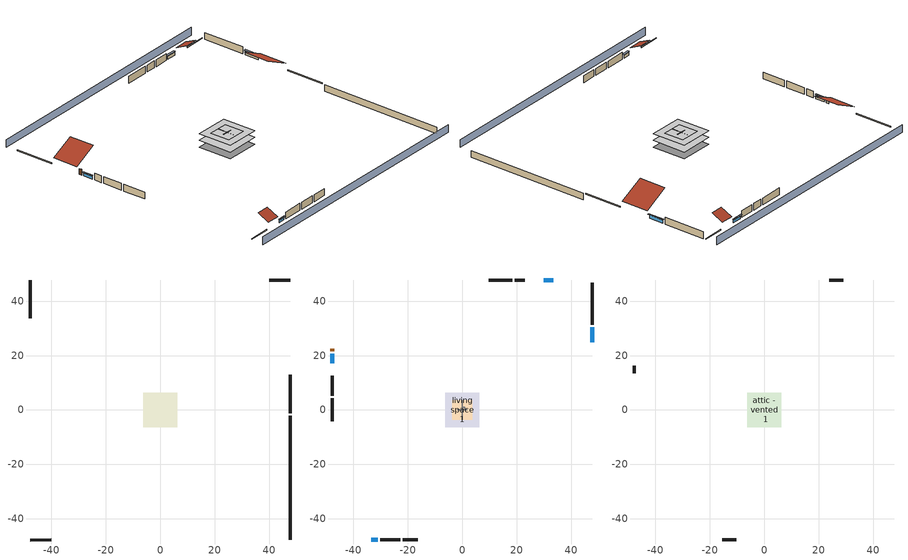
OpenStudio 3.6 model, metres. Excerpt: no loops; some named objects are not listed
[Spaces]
basement - unconditioned 1
 floor foundation (Slab2 construction): -6.28,-6.28 -6.28,6.28 6.28,6.28 6.28,-6.28 z-2.13
 wall outside (RimJoist1 construction): 47.76,-1.11 47.76,12.94 z0.3:0.61
 wall outside (RimJoist2 construction): -47.76,-47.76 -39.96,-47.76 z0.3:0.61
 wall outside (RimJoist3 construction): -47.76,47.76 -47.76,33.71 z0.3:0.61
 wall outside (RimJoist4 construction): 47.76,47.76 39.96,47.76 z0.3:0.61
 wall foundation (FoundationWall1 construction): 47.76,-47.76 47.76,-2.04 z-2.13:0.3
garage 1
 floor foundation (Slab1 construction): -3.66,-3.66 -3.66,3.66 3.66,3.66 3.66,-3.66 z0
 wall outside (Wall1 construction): -30.15,-47.76 -22.84,-47.76 z0.3:2.74
 wall outside (Wall2 construction): -47.76,12.58 -47.76,5.26 z0.3:2.74
 wall outside (Wall12 construction): 22.88,47.76 19.22,47.76 z0.3:2.74
 wall to living space 1 (Wall5 construction Reversed): 0,-3.66 0,3.66 z0.3:2.74
 wall to living space 1 (Wall6 construction Reversed): 1.83,0 -1.83,0 z0.3:2.74
living space 1
 floor to basement - unconditioned 1 (Floor2 construction): -6.28,-6.28 -6.28,6.28 6.28,6.28 6.28,-6.28 z0.3
 wall outside (Wall3 construction): 47.76,31.34 47.76,46.83 z0.3:2.74
 wall outside (Wall4 construction): -21.91,-47.76 -16.41,-47.76 z0.3:2.74
 wall outside (Wall7 construction): -47.76,4.33 -47.76,-4.18 z0.3:2.74
 wall outside (Wall8 construction): 18.29,47.76 9.69,47.76 z0.3:2.74
 wall outside (AdiabaticWallConstruction): 47.76,24.95 47.76,30.41 z0.3:1.52; -33.37,-47.76 -31.08,-47.76 z0.3:1.34; -47.76,20.62 -47.76,17.18 z0.3:1.46; 33.37,47.76 29.99,47.76 z0.3:1.4
 wall outside (AdiabaticWallConstruction 1): -47.76,22.46 -47.76,21.55 z0.3:2.34
 window (WindowConstruction): 47.76,24.95 47.76,30.41 z0.3:1.52
 window (WindowConstruction 1): -33.37,-47.76 -31.08,-47.76 z0.3:1.34
 window (WindowConstruction 2): -47.76,20.62 -47.76,17.18 z0.3:1.46
 window (WindowConstruction 3): 33.37,47.76 29.99,47.76 z0.3:1.4
 door (Door): -47.76,22.46 -47.76,21.55 z0.3:2.34
air source heat pump airloop ret air space
 floor adiabatic (AdiabaticConst): 0,0 0,1 1,1 1,0 z0
 wall adiabatic (AdiabaticConst): 0,1 0,0 1,0 1,1 0,1 z0:1
 ceiling adiabatic (AdiabaticConst): 1,0 1,1 0,1 0,0 z1
attic - vented 1
 floor to garage 1 (Floor1 construction): -3.66,-3.66 -3.66,3.66 3.66,3.66 3.66,-3.66 z2.74
 floor to living space 1 (Floor3 construction Reversed): -6.28,-6.28 -6.28,6.28 6.28,6.28 6.28,-6.28 z2.74
 wall outside (Wall9 construction): -15.48,-47.76 -10.23,-47.76 z0.3:2.74
 wall outside (Wall10 construction): 29.06,47.76 23.8,47.76 z0.3:2.74
 wall outside (Wall11 construction): -47.76,16.25 -47.76,13.51 z0.3:2.74
 roof outside (Roof1 construction): 47.76,24.02,2.74 38.68,24.02,7.29 38.68,13.87,7.29 47.76,13.87,2.74
 roof outside (Roof2 construction): -34.3,-47.76,2.74 -34.3,-43.53,4.86 -39.03,-43.53,4.86 -39.03,-47.76,2.74
 roof outside (Roof3 construction): 34.3,47.76,2.74 34.3,43.53,4.86 39.03,43.53,4.86 39.03,47.76,2.74
 roof outside (Roof4 construction): -47.76,23.39,2.74 -39.36,23.39,6.94 -39.36,32.78,6.94 -47.76,32.78,2.74
shading: 47.76,24.95 47.76,30.41 z0.3:1.52; -33.37,-47.76 -31.08,-47.76 z0.3:1.34; -47.76,20.62 -47.76,17.18 z0.3:1.46; 33.37,47.76 29.99,47.76 z0.3:1.4; 47.76,52.34 -47.76,52.34 / -47.76,-52.34 47.76,-52.34 z0:2.74; 47.76,30.72 47.76,24.65 48.37,24.65 48.37,30.72 z1.83; -30.78,-47.76 -33.67,-47.76 -33.67,-48.37 -30.78,-48.37 z1.65; -47.76,16.87 -47.76,20.93 -48.37,20.93 -48.37,16.87 z1.77; 29.68,47.76 33.67,47.76 33.67,48.37 29.68,48.37 z1.71
[Site]
Anderson Rgnl AP_SC_USA: Latitude {deg}=34.5; Longitude {deg}=-82.717; Time Zone {hr}=-5; Elevation {m}=232; Terrain=Suburbs
[Site:GroundTemperature:Shallow]
11.1617, 9.38079, 9.23817, 10.0833, 13.4761, 16.8531, 19.7808, 21.6354, 21.7929, 20.2845, 17.4315, 14.1581
[Site:GroundTemperature:Deep]
15.3493, 15.3493, 15.3493, 15.3493, 15.3493, 15.3493, 15.3493, 15.3493, 15.3493, 15.3493, 15.3493, 15.3493
[Site:WaterMainsTemperature]
Calculation Method=Schedule; Temperature Schedule=mains temperature schedule
[Building]
Building 1
[Material] Roughness=Rough
Name | Thickness {m} | Conductivity {W/m-K} | Density {kg/m3} | Specific Heat {J/kg-K} | Thermal Absorptance | Solar Absorptance | Visible Absorptance
asphalt or fiberglass shingles | 0.00635 | 0.162714 | 1121.4 | 1465.45 | 0.9 | 0.85 | 0.85
roof rigid ins | 0.00281632 | 0.029427 | 32.04 | 1214.23 | 0.9 | 0.7 | 0.7
osb sheathing 0.5 in. | 0.0127 | 0.115458 | 512.64 | 1214.23 | 0.9 | 0.6 | 0.6
wood siding | 0.0254 | 0.102417 | 544.68 | 1172.36 | 0.9 | 0.85 | 0.85
osb sheathing 0.5 in. 1 | 0.0127 | 0.115458 | 512.64 | 1214.23 | 0.9 | 0.7 | 0.7
wall stud and cavity | 0.1397 | 0.727959 | 139.0536 | 1170.24 | 0.9 | 0.6 | 0.6
wall stud and cavity 1 | 0.1397 | 0.550994 | 139.0536 | 1170.24 | 0.9 | 0.7 | 0.7
gypsum board | 0.0127 | 0.160291 | 801 | 837.4 | 0.9 | 0.6 | 0.6
osb sheathing 0.5 in. 2; osb sheathing 0.5 in. 3 | 0.0127 | 0.115458 | 512.64 | 1214.23
wall stud and cavity 2 | 0.1397 | 0.335416 | 139.0536 | 1170.24 | 0.9 | 0.7 | 0.7
rim joist stud and cavity | 0.0508 | 0.178688 | 50.32683 | 1063.81 | 0.9 | 0.6 | 0.6
ceiling stud and cavity | 0.1397 | 1.39189 | 65.682 | 1177.47 | 0.9 | 0.7 | 0.7
floor stud and cavity | 0.1397 | 0.923637 | 92.3553 | 1139.71 | 0.9 | 0.7 | 0.7
osb sheathing 0.75 in. | 0.01905 | 0.115458 | 512.64 | 1214.23 | 0.9 | 0.7 | 0.7
floor covering | 0.0127 | 0.0433444 | 54.468 | 1339.84 | 0.9 | 0.6 | 0.6
ceiling loosefill ins | 0.0846667 | 0.0480833 | 16.02 | 1046.75 | 0.9 | 0.7 | 0.7
ceiling stud and cavity 1 | 0.1397 | 0.0920385 | 65.682 | 1177.47 | 0.9 | 0.7 | 0.7
concrete 4.0 in. | 0.1016 | 1.803125 | 2242.8 | 837.4 | 0.9 | 0.7 | 0.7
concrete 8.0 in. | 0.2032 | 1.803125 | 2242.8 | 837.4 | 0.9 | 0.7 | 0.7
wood siding 1; wood siding 2 | 0.0254 | 0.102417 | 544.68 | 1172.36
wall rigid ins | 0.512978 | 0.029427 | 32.04 | 1214.23 | 0.9 | 0.7 | 0.7
wall stud and cavity 3 | 0.0889 | 0.380278 | 52.3479 | 1209.89 | 0.9 | 0.7 | 0.7
door material | 0.04445 | 0.0612267 | 512.64 | 1214.23 | 0.9 | 0.7 | 0.7
wall stud and cavity 4 | 0.0889 | 0.391764 | 83.0341 | 1211.67 | 0.9 | 0.7 | 0.7
furniture material living space 1; furniture material garage 1; furniture material basement - unconditioned 1 | 0.1524 | 0.115458 | 640.8 | 1214.23 | 0.9 | 0.6 | 0.6
[Construction]
Roof1 construction; Roof2 construction; Roof3 construction; Roof4 construction: asphalt or fiberglass shingles, roof rigid ins, osb sheathing 0.5 in.
Wall1 construction; Wall2 construction; Wall9 construction; Wall10 construction; Wall11 construction; Wall12 construction: wood siding, osb sheathing 0.5 in. 1, wall stud and cavity
Wall3 construction; Wall4 construction; Wall7 construction; Wall8 construction: wood siding, osb sheathing 0.5 in. 1, wall stud and cavity 1, gypsum board
Wall5 construction Reversed: gypsum board, wall stud and cavity 2, osb sheathing 0.5 in. 2
Wall6 construction Reversed: gypsum board, wall stud and cavity 2, osb sheathing 0.5 in. 3
RimJoist1 construction; RimJoist2 construction; RimJoist3 construction; RimJoist4 construction: wood siding, rim joist stud and cavity
Floor1 construction: ceiling stud and cavity
Floor2 construction: floor stud and cavity, osb sheathing 0.75 in., floor covering
Floor3 construction Reversed: gypsum board, ceiling stud and cavity 1, ceiling loosefill ins
Slab1 construction; Slab2 construction: concrete 4.0 in.
FoundationWall1 construction: concrete 8.0 in.
WindowConstruction; WindowConstruction 1; WindowConstruction 2; WindowConstruction 3: WindowMaterial
AdiabaticWallConstruction: wood siding 1, wall rigid ins, wall stud and cavity 3, gypsum board
Door: door material
AdiabaticWallConstruction 1: wood siding 2, wall rigid ins, wall stud and cavity 3, gypsum board
PartitionWallConstruction: gypsum board, wall stud and cavity 4, gypsum board
furniture construction living space 1: furniture material living space 1
furniture construction garage 1: furniture material garage 1
furniture construction basement - unconditioned 1: furniture material basement - unconditioned 1
AdiabaticConst: Adiabatic
[WindowMaterial:SimpleGlazingSystem]
WindowMaterial: U-Factor {W/m2-K}=4.76952; Solar Heat Gain Coefficient=0.63
[Material:NoMass]
Adiabatic: Roughness=Rough; Thermal Resistance {m2-K/W}=176.1
[ThermalZone] Use Ideal Air Loads=No
Name | Volume {m3} | Thermostat
living space | 384.656 | living space temperature setpoint
attic - vented | 228.873
garage | 130.484
basement - unconditioned | 384.656
air source heat pump airloop ret air zone | 1
[Sizing:Zone] Zone Cooling Design Supply Air Temperature Input Method=SupplyAirTemperature; Zone Cooling Design Supply Air Temperature {C}=14; Zone Cooling Design Supply Air Temperature Difference {deltaC}=11.11; Zone Heating Design Supply Air Temperature Input Method=SupplyAirTemperature; Zone Heating Design Supply Air Temperature {C}=40; Zone Heating Design Supply Air Temperature Difference {deltaC}=11.11; Zone Cooling Design Supply Air Humidity Ratio {kg-H2O/kg-air}=0.0085; Zone Heating Design Supply Air Humidity Ratio {kg-H2O/kg-air}=0.008; Cooling Design Air Flow Method=DesignDay; Heating Design Air Flow Method=DesignDay; Account for Dedicated Outdoor Air System=No; Dedicated Outdoor Air System Control Strategy=NeutralSupplyAir; Dedicated Outdoor Air Low Setpoint Temperature for Design {C}=autosize; Dedicated Outdoor Air High Setpoint Temperature for Design {C}=autosize; Zone Load Sizing Method=Sensible Load Only No Latent Load; Zone Latent Cooling Design Supply Air Humidity Ratio Input Method=HumidityRatioDifference; Zone Cooling Design Supply Air Humidity Ratio Difference {kgWater/kgDryAir}=0.005; Zone Latent Heating Design Supply Air Humidity Ratio Input Method=HumidityRatioDifference; Zone Humidification Design Supply Air Humidity Ratio Difference {kgWater/kgDryAir}=0.005
attic - vented; garage; air source heat pump airloop ret air zone
[Space]
Name | Thermal Zone
living space 1 | living space
attic - vented 1 | attic - vented
garage 1 | garage
basement - unconditioned 1 | basement - unconditioned
air source heat pump airloop ret air space | air source heat pump airloop ret air zone
[ThermostatSetpoint:DualSetpoint]
living space temperature setpoint: Heating Setpoint Temperature Schedule=heating setpoint; Cooling Setpoint Temperature Schedule=cooling setpoint
[Foundation:Kiva] Wall Depth Below Slab {m}=0.2032
Name | Initial Indoor Air Temperature {C} | Wall Height Above Grade {m}
Foundation Kiva 1 | 9.30184 | 0.1016
Foundation Kiva 2 | 9.16898 | 0.3048
[Foundation:Kiva:Settings]
Soil Conductivity {W/m-K}=1.731; Soil Density {kg/m3}=1842.3; Soil Specific Heat {J/kg-K}=418.7; Ground Solar Absorptivity=0.9; Ground Thermal Absorptivity=0.9; Ground Surface Roughness {m}=0.03; Far-Field Width {m}=40; Deep-Ground Boundary Condition=ZeroFlux; Deep-Ground Depth {m}=40; Minimum Cell Dimension {m}=0.2; Maximum Cell Growth Coefficient=3; Simulation Timestep=Timestep
[SurfaceProperty:ExposedFoundationPerimeter] Exposed Perimeter Calculation Method=TotalExposedPerimeter
Name | Total Exposed Perimeter {m}
Slab1 | 18.288
Slab2 | 45.72
[EnergyManagementSystem:Actuator]
Name | Actuated Component | Actuated Component Type | Actuated Component Control Type | Zone or Space
fixedwindow0_actuator | Window1 | Surface | View Factor To Ground
fixedwindow1_actuator | Window2 | Surface | View Factor To Ground
fixedwindow2_actuator | Window3 | Surface | View Factor To Ground
fixedwindow3_actuator | Window4 | Surface | View Factor To Ground
water_heater_ec_adj_act | water heater EC adjustment | OtherEquipment | Power Level | basement - unconditioned 1
air_source_heat_pump_airloop_0_SupSensLkToLv_equip_act | air_source_heat_pump_airloop_0_SupSensLkToLv equip | OtherEquipment | Power Level | living space 1
air_source_heat_pump_airloop_0_SupLatLkToLv_equip_act | air_source_heat_pump_airloop_0_SupLatLkToLv equip | OtherEquipment | Power Level | living space 1
air_source_heat_pump_airloop_0_SupCondToLv_equip_act | air_source_heat_pump_airloop_0_SupCondToLv equip | OtherEquipment | Power Level | living space 1
air_source_heat_pump_airloop_0_RetCondToRP_equip_act | air_source_heat_pump_airloop_0_RetCondToRP equip | OtherEquipment | Power Level | air source heat pump airloop ret air space
air_source_heat_pump_airloop_0_RetSensLkToRP_equip_act | air_source_heat_pump_airloop_0_RetSensLkToRP equip | OtherEquipment | Power Level | air source heat pump airloop ret air space
air_source_heat_pump_airloop_0_RetLatLkToRP_equip_act | air_source_heat_pump_airloop_0_RetLatLkToRP equip | OtherEquipment | Power Level | air source heat pump airloop ret air space
air_source_heat_pump_airloop_0_SupCondToDZ_equip_act | air_source_heat_pump_airloop_0_SupCondToDZ equip | OtherEquipment | Power Level | basement - unconditioned 1
air_source_heat_pump_airloop_0_RetCondToDZ_equip_act | air_source_heat_pump_airloop_0_RetCondToDZ equip | OtherEquipment | Power Level | basement - unconditioned 1
air_source_heat_pump_airloop_0_SupSensLkToDZ_equip_act | air_source_heat_pump_airloop_0_SupSensLkToDZ equip | OtherEquipment | Power Level | basement - unconditioned 1
air_source_heat_pump_airloop_0_SupLatLkToDZ_equip_act | air_source_heat_pump_airloop_0_SupLatLkToDZ equip | OtherEquipment | Power Level | basement - unconditioned 1
air_source_heat_pump_airloop_0_ZoneMixDZToLv_mix_act | air_source_heat_pump_airloop_0_ZoneMixDZToLv mix | ZoneMixing | Air Exchange Flow Rate
air_source_heat_pump_airloop_0_ZoneMixLvToDZ_mix_act | air_source_heat_pump_airloop_0_ZoneMixLvToDZ mix | ZoneMixing | Air Exchange Flow Rate
natural_vent_flow_act | natural vent flow | Zone Infiltration | Air Exchange Flow Rate
whole_house_fan_flow_act | whole house fan flow | Zone Infiltration | Air Exchange Flow Rate
whole_house_fan_act | whole house fan | ElectricEquipment | Electricity Rate | living space 1
whole_house_fan_mix_act | whole house fan mix | ZoneMixing | Air Exchange Flow Rate
mech_vent_house_fan_cfis_act | mech vent house fan cfis | ElectricEquipment | Electricity Rate | living space 1
infil_flow_act | infil flow | Zone Infiltration | Air Exchange Flow Rate
mech_vent_house_fan_sensible_load_equip_act | mech vent house fan sensible load equip | OtherEquipment | Power Level | living space 1
mech_vent_house_fan_latent_load_equip_act | mech vent house fan latent load equip | OtherEquipment | Power Level | living space 1
[EnergyManagementSystem:Sensor]
Name | Output Variable or Output Meter Index Key | Output Variable or Output Meter
fixedwindow_shading_coefficient | trans schedule winter=0.85 summer=0.7 | Schedule Value
cool_season | cooling season schedule | Schedule Value
out_pb_s |  | Site Outdoor Air Barometric Pressure
out_wt_s |  | Site Outdoor Air Humidity Ratio
site_vw_s |  | Site Wind Speed
air_source_heat_pump_airloop_AH_MFR_s | Node 7 | System Node Mass Flow Rate
air_source_heat_pump_airloop_AH_VFR_s | Node 7 | System Node Current Density Volume Flow Rate
air_source_heat_pump_airloop_AH_Tout_s | Node 7 | System Node Temperature
air_source_heat_pump_airloop_AH_Wout_s | Node 7 | System Node Humidity Ratio
air_source_heat_pump_airloop_RA_T_s | Node 10 | System Node Temperature
air_source_heat_pump_airloop_Ra_W_s | Node 10 | System Node Humidity Ratio
natural_vent_s | natural vent schedule | Schedule Value
htg_sp_s | heating setpoint | Schedule Value
clg_sp_s | cooling setpoint | Schedule Value
mech_vent_range_fan_0_sch_s | mech vent range fan 0 schedule | Schedule Value
mech_vent_bath_fan_0_sch_s | mech vent bath fan 0 schedule | Schedule Value
clothes_dryer_exhaust_0_sch_s | clothes_dryer | Schedule Value
htg_load_liv |  | Heating:EnergyTransfer:Zone:LIVING SPACE
clg_load_liv |  | Cooling:EnergyTransfer:Zone:LIVING SPACE
htg_load_tot |  | Heating:EnergyTransfer
clg_load_tot |  | Cooling:EnergyTransfer
[EnergyManagementSystem:Program]
fixedwindow_view_factor_to_ground_program: Set fixedwindow0_actuator = 0.5*fixedwindow_shading_coefficient; Set fixedwindow1_actuator = 0.5*fixedwindow_shading_coefficient; Set fixedwindow2_actuator = 0.5*fixedwindow_shading_coefficient; Set fixedwindow3_actuator = 0.5*fixedwindow_shading_coefficient
air_source_heat_pump_supply_fan_disaggregate_program: Set air_source_heat_pump_supply_fan_clg = 0; Set air_source_heat_pump_supply_fan_primary_htg = 0; Set air_source_heat_pump_supply_fan_backup_htg = 0; If air_source_heat_pump_clg_coil_s > 0; Set air_source_heat_pump_supply_fan_clg = air_source_heat_pump_supply_fan_s; ElseIf (air_source_heat_pump_htg_coil_s > 0) && (air_source_heat_pump_backup_htg_coil_s > 0); Set air_source_heat_pump_supply_fan_primary_htg = air_source_heat_pump_supply_fan_s * air_source_heat_pump_htg_coil_s / (air_source_heat_pump_htg_coil_s + air_source_heat_pump_backup_htg_coil_s); Set air_source_heat_pump_supply_fan_backup_htg = air_source_heat_pump_supply_fan_s * air_source_heat_pump_backup_htg_coil_s / (air_source_heat_pump_htg_coil_s + air_source_heat_pump_backup_htg_coil_s); ElseIf air_source_heat_pump_htg_coil_s > 0; Set air_source_heat_pump_supply_fan_primary_htg = air_source_heat_pump_supply_fan_s; ElseIf air_source_heat_pump_backup_htg_coil_s > 0; Set air_source_heat_pump_supply_fan_backup_htg = air_source_heat_pump_supply_fan_s; EndIf
water_heater_EC_adj: Set dhw_e_cons = water_heater_energy + water_heater_on_cycle_parasitic + water_heater_off_cycle_parasitic; Set water_heater_ec_adj_act = 0.0 * dhw_e_cons; Set ec_adj_energy = water_heater_ec_adj_act * 3600 * SystemTimeStep
air_source_heat_pump_airloop_0_duct_program: Set air_source_heat_pump_airloop_AH_MFR = air_source_heat_pump_airloop_AH_MFR_s; Set air_source_heat_pump_airloop_Fan_RTF = 0; Set air_source_heat_pump_airloop_Fan_RTF = air_source_heat_pump_airloop_Fan_RTF + air_source_heat_pump_airloop_Fan_RTF_s; Set air_source_heat_pump_airloop_Fan_RTF = air_source_heat_pump_airloop_Fan_RTF + air_source_heat_pump_airloop_Fan_RTF_s_1; Set air_source_heat_pump_airloop_AH_VFR = air_source_heat_pump_airloop_AH_VFR_s; Set air_source_heat_pump_airloop_AH_Tout = air_source_heat_pump_airloop_AH_Tout_s; Set air_source_heat_pump_airloop_AH_Wout = air_source_heat_pump_airloop_AH_Wout_s; Set air_source_heat_pump_airloop_RA_T = air_source_heat_pump_airloop_RA_T_s; Set air_source_heat_pump_airloop_Ra_W = air_source_heat_pump_airloop_Ra_W_s; Set air_source_heat_pump_airloop_0_DZ_T = air_source_heat_pump_airloop_0_DZ_T_s; Set air_source_heat_pump_airloop_0_DZ_W = air_source_heat_pump_airloop_0_DZ_W_s; Run air_source_heat_pump_airloop_0_duct_subroutine; Set air_source_heat_pump_airloop_0_SupSensLkToLv_equip_act = air_source_heat_pump_airloop_0_SupSensLkToLv; Set air_source_heat_pump_airloop_0_SupLatLkToLv_equip_act = air_source_heat_pump_airloop_0_SupLatLkToLv; Set air_source_heat_pump_airloop_0_SupCondToLv_equip_act = air_source_heat_pump_airloop_0_SupCondToLv; Set air_source_heat_pump_airloop_0_RetSensLkToRP_equip_act = air_source_heat_pump_airloop_0_RetSensLkToRP; Set air_source_heat_pump_airloop_0_RetLatLkToRP_equip_act = air_source_heat_pump_airloop_0_RetLatLkToRP; Set air_source_heat_pump_airloop_0_RetCondToRP_equip_act = air_source_heat_pump_airloop_0_RetCondToRP; Set air_source_heat_pump_airloop_0_RetCondToDZ_equip_act = air_source_heat_pump_airloop_0_RetCondToDZ; Set air_source_heat_pump_airloop_0_SupCondToDZ_equip_act = air_source_heat_pump_airloop_0_SupCondToDZ; Set air_source_heat_pump_airloop_0_SupSensLkToDZ_equip_act = air_source_heat_pump_airloop_0_SupSensLkToDZ; Set air_source_heat_pump_airloop_0_SupLatLkToDZ_equip_act = air_source_heat_pump_airloop_0_SupLatLkToDZ; Set air_source_heat_pump_airloop_0_ZoneMixDZToLv_mix_act = air_source_heat_pump_airloop_0_ZoneMixDZToLv; Set air_source_heat_pump_airloop_0_ZoneMixLvToDZ_mix_act = air_source_heat_pump_airloop_0_ZoneMixLvToDZ
natural_vent_program: Set Tin = airflow_tin_s; Set Tout = airflow_tt_s; Set Wout = out_wt_s; Set Pbar = out_pb_s; Set Phiout = (@RhFnTdbWPb Tout Wout Pbar); Set MaxHR = 0.0115; Set MaxRH = 0.7; Set Tnvsp = (htg_sp_s + clg_sp_s) / 2; Set NVavail = natural_vent_s; Set ClgSsnAvail = cool_season; Set natural_vent_flow_act = 0; Set whole_house_fan_flow_act = 0; Set whole_house_fan_mix_act = 0; Set whole_house_fan_act = 0; If ((Wout < MaxHR) && (Phiout < MaxRH) && (Tin > Tout) && (Tin > Tnvsp) && (ClgSsnAvail > 0)); Set WHF_Flow = 0; Set Adj = (Tin-Tnvsp)/(Tin-Tout); Set Adj = (@Min Adj 1); Set Adj = (@Max Adj 0); If (WHF_Flow > 0); Set whole_house_fan_flow_act = WHF_Flow*Adj; Set whole_house_fan_mix_act = WHF_Flow*Adj; Set WHF_W = 0; Set whole_house_fan_act = WHF_W*Adj; ElseIf (NVavail > 0); Set NVArea = 6722.463974400001; Set Cs = 8.963020389461627e-05; Set Cw = 6.158219665777789e-05; Set Tdiff = Tin-Tout; Set dT = (@Abs Tdiff); Set Vwind = site_vw_s; Set SGNV = NVArea*Adj*((((Cs*dT)+(Cw*(Vwind^2)))^0.5)/1000); Set MaxNV = 2.1369780228096005; Set natural_vent_flow_act = (@Min SGNV MaxNV); EndIf; EndIf
unmet_hours_program: Set htg_unmet_hours = 0; Set clg_unmet_hours = 0; If ((DayOfYear >= 1) && (DayOfYear <= 365)); Set htg_unmet_hours = htg_unmet_hours + zone_htg_unmet_s; EndIf; If ((DayOfYear >= 1) && (DayOfYear <= 365)); Set clg_unmet_hours = clg_unmet_hours + zone_clg_unmet_s; EndIf
total_loads_program: Set loads_htg_tot = 0; Set loads_clg_tot = 0; If htg_load_liv > 0; Set loads_htg_tot = (htg_load_tot - clg_load_tot) * 1.0; ElseIf clg_load_liv > 0; Set loads_clg_tot = (clg_load_tot - htg_load_tot) * 1.0; EndIf
[EnergyManagementSystem:ProgramCallingManager]
fixedwindow_view_factor_to_ground_program calling manager: BeginZoneTimestepAfterInitHeatBalance; fixedwindow_view_factor_to_ground_program
air source heat pump supply fan disaggregate program calling manager: EndOfSystemTimestepBeforeHVACReporting; air_source_heat_pump_supply_fan_disaggregate_program
water heater EC_adj ProgramManager: EndOfSystemTimestepBeforeHVACReporting; water_heater_EC_adj
air_source_heat_pump_airloop_0_duct_program calling manager: EndOfSystemTimestepAfterHVACReporting; air_source_heat_pump_airloop_0_duct_program
natural_vent_program calling manager: BeginZoneTimestepAfterInitHeatBalance; natural_vent_program
infil_program calling manager: BeginZoneTimestepAfterInitHeatBalance; infil_program
unmet_hours_program calling manager: EndOfZoneTimestepBeforeZoneReporting; unmet_hours_program
total_loads_program calling manager: EndOfZoneTimestepAfterZoneReporting; total_loads_program
[InternalMass:Definition] Design Level Calculation Method=SurfaceArea
Name | Construction | Surface Area {m2}
partition wall mass | PartitionWallConstruction | 157.749
furniture mass living space 1 | furniture construction living space 1 | 63.0997
furniture mass garage 1 | furniture construction garage 1 | 5.35122
furniture mass basement - unconditioned 1 | furniture construction basement - unconditioned 1 | 63.0997
[InternalMass] Multiplier=1
Name | Internal Mass Definition | Space or SpaceType
partition wall mass | partition wall mass | living space 1
furniture mass living space 1 | furniture mass living space 1 | living space 1
furniture mass garage 1 | furniture mass garage 1 | garage 1
furniture mass basement - unconditioned 1 | furniture mass basement - unconditioned 1 | basement - unconditioned 1
[External:File]
External File 1: File=C:/Users/ylou2/Desktop/resstock-3.1.0/national_baseline/run10/run/in.schedules.csv
[People:Definition]
occupants: Number of People Calculation Method=People; Number of People {people}=2; Fraction Radiant=0.314171; Sensible Heat Fraction=0.56303; Carbon Dioxide Generation Rate {m3/s-W}=0; Enable ASHRAE 55 Comfort Warnings=No; Mean Radiant Temperature Calculation Type=ZoneAveraged
[People]
occupants: People Definition=occupants; Space or SpaceType=living space 1; Number of People Schedule=occupants; Activity Level Schedule=occupants activity schedule; Multiplier=1
[EnergyManagementSystem:OutputVariable] Type of Data in Variable=Summed; Update Frequency=SystemTimestep; Units=J
Name | EMS Variable | EMS Program or Subroutine
air source heat pump supply fan clg disaggregate | air_source_heat_pump_supply_fan_clg | air_source_heat_pump_supply_fan_disaggregate_program
air source heat pump supply fan htg primary disaggregate | air_source_heat_pump_supply_fan_primary_htg | air_source_heat_pump_supply_fan_disaggregate_program
air source heat pump supply fan htg backup disaggregate | air_source_heat_pump_supply_fan_backup_htg | air_source_heat_pump_supply_fan_disaggregate_program
water heater EC adjustment outvar | ec_adj_energy | water_heater_EC_adj
[OtherEquipment:Definition] Design Level Calculation Method=EquipmentLevel
Name | Design Level {W} | Fraction Latent | Fraction Radiant | Fraction Lost
water heater EC adjustment | 0.01 | 0 | 0 | 1
water sensible | -531.159 | 0 | 0.6 | 0
water latent | 538.951 | 1 | 0 | 0
air_source_heat_pump_airloop_0_SupSensLkToLv equip; air_source_heat_pump_airloop_0_SupCondToLv equip; air_source_heat_pump_airloop_0_RetCondToRP equip; air_source_heat_pump_airloop_0_RetSensLkToRP equip; air_source_heat_pump_airloop_0_SupCondToDZ equip; air_source_heat_pump_airloop_0_RetCondToDZ equip; air_source_heat_pump_airloop_0_SupSensLkToDZ equip; mech vent house fan sensible load equip | 0 | 0 | 0 | 0
air_source_heat_pump_airloop_0_SupLatLkToLv equip; air_source_heat_pump_airloop_0_RetLatLkToRP equip; air_source_heat_pump_airloop_0_SupLatLkToDZ equip; mech vent house fan latent load equip | 0 | 1 | 0 | 0
[OtherEquipment]
Name | Other Equipment Definition | Space or SpaceType | Schedule | Fuel Type
water heater EC adjustment | water heater EC adjustment | basement - unconditioned 1 | Always On Discrete | NaturalGas
water sensible | water sensible | living space 1 | hot_water_fixtures | None
water latent | water latent | living space 1 | hot_water_fixtures | None
air_source_heat_pump_airloop_0_SupSensLkToLv equip | air_source_heat_pump_airloop_0_SupSensLkToLv equip | living space 1 | Always On Discrete | None
air_source_heat_pump_airloop_0_SupLatLkToLv equip | air_source_heat_pump_airloop_0_SupLatLkToLv equip | living space 1 | Always On Discrete | None
air_source_heat_pump_airloop_0_SupCondToLv equip | air_source_heat_pump_airloop_0_SupCondToLv equip | living space 1 | Always On Discrete | None
air_source_heat_pump_airloop_0_RetCondToRP equip | air_source_heat_pump_airloop_0_RetCondToRP equip | air source heat pump airloop ret air space | Always On Discrete | None
air_source_heat_pump_airloop_0_RetSensLkToRP equip | air_source_heat_pump_airloop_0_RetSensLkToRP equip | air source heat pump airloop ret air space | Always On Discrete | None
air_source_heat_pump_airloop_0_RetLatLkToRP equip | air_source_heat_pump_airloop_0_RetLatLkToRP equip | air source heat pump airloop ret air space | Always On Discrete | None
air_source_heat_pump_airloop_0_SupCondToDZ equip | air_source_heat_pump_airloop_0_SupCondToDZ equip | basement - unconditioned 1 | Always On Discrete | None
air_source_heat_pump_airloop_0_RetCondToDZ equip | air_source_heat_pump_airloop_0_RetCondToDZ equip | basement - unconditioned 1 | Always On Discrete | None
air_source_heat_pump_airloop_0_SupSensLkToDZ equip | air_source_heat_pump_airloop_0_SupSensLkToDZ equip | basement - unconditioned 1 | Always On Discrete | None
air_source_heat_pump_airloop_0_SupLatLkToDZ equip | air_source_heat_pump_airloop_0_SupLatLkToDZ equip | basement - unconditioned 1 | Always On Discrete | None
mech vent house fan sensible load equip | mech vent house fan sensible load equip | living space 1 | Always On Discrete | None
mech vent house fan latent load equip | mech vent house fan latent load equip | living space 1 | Always On Discrete | None
[ElectricEquipment:Definition] Design Level Calculation Method=EquipmentLevel
Name | Design Level {W} | Fraction Latent | Fraction Radiant | Fraction Lost
clothes washer | 220.294 | 0.03 | 0.162 | 0.7
clothes dryer | 4363.23 | 0.015 | 0.081 | 0.85
dishwasher | 1117.74 | 0.3 | 0.18 | 0.4
fridge | 65.0889 | 0 | 0.6 | 0
freezer | 47.9573 | 0 | 0.6 | 0
cooking range | 1756.85 | 0.08 | 0.432 | 0.2
misc plug loads | 1000.45 | 0.021 | 0.558 | 0.049
whole house fan; mech vent house fan | 0 | 0 | 0 | 1
mech vent house fan cfis | 0 | 0 | 0 | 0
mech vent range fan 0; mech vent bath fan 0 | 30 | 0 | 0 | 1
[ElectricEquipment]
Name | Electric Equipment Definition | Space or SpaceType | Schedule
clothes washer | clothes washer | living space 1 | clothes_washer
clothes dryer | clothes dryer | living space 1 | clothes_dryer
dishwasher | dishwasher | living space 1 | dishwasher
fridge | fridge | living space 1 | fridge
freezer | freezer | garage 1 | freezer
cooking range | cooking range | living space 1 | cooking_range
misc plug loads | misc plug loads | living space 1 | plug_loads_other
whole house fan | whole house fan | living space 1 | Always On Discrete
mech vent house fan | mech vent house fan | living space 1 | mech vent house fan schedule
mech vent house fan cfis | mech vent house fan cfis | living space 1 | mech vent house fan cfis schedule
mech vent range fan 0 | mech vent range fan 0 | living space 1 | mech vent range fan 0 schedule
mech vent bath fan 0 | mech vent bath fan 0 | living space 1 | mech vent bath fan 0 schedule
[WaterUse:Equipment:Definition]
Name | Peak Flow Rate {m3/s}
clothes washer | 2.03012e-06
dishwasher | 5.36022e-06
[Lights:Definition] Design Level Calculation Method=LightingLevel; Fraction Radiant=0.6; Fraction Visible=0.2; Return Air Fraction=0
Name | Lighting Level {W}
interior lighting | 1015.46
garage lighting | 52.1889
[Lights] Fraction Replaceable=1
Name | Lights Definition | Space or SpaceType | Schedule
interior lighting | interior lighting | living space 1 | lighting_interior
garage lighting | garage lighting | garage 1 | lighting_garage
[Exterior:Lights:Definition]
exterior lighting: Design Level {W}=66.8548
[Exterior:Lights]
exterior lighting: Exterior Lights Definition=exterior lighting; Schedule=exterior lighting schedule
[ZoneMixing] Schedule=Always On Continuous; Design Flow Rate Calculation Method=Flow/Zone; Design Flow Rate {m3/s}=0
Name | Zone or Space | Source Zone or Space
air_source_heat_pump_airloop_0_ZoneMixDZToLv mix | living space | basement - unconditioned
air_source_heat_pump_airloop_0_ZoneMixLvToDZ mix | basement - unconditioned | living space
whole house fan mix | attic - vented | living space
[SpaceInfiltration:DesignFlowRate] Schedule=Always On Discrete
Name | Space or SpaceType | Design Flow Rate Calculation Method | Design Flow Rate {m3/s} | Air Changes per Hour {1/hr} | Constant Term Coefficient | Temperature Term Coefficient | Velocity Term Coefficient | Velocity Squared Term Coefficient
natural vent flow; whole house fan flow; infil flow | living space 1 | Flow/Space | 0
infil|basement - unconditioned 1 | basement - unconditioned 1 | AirChanges/Hour |  | 0.1 | 1 | 0 | 0 | 0
[SpaceInfiltration:EffectiveLeakageArea] Schedule=Always On Discrete
Name | Space or SpaceType | Effective Air Leakage Area {cm2} | Stack Coefficient | Wind Coefficient
infil|garage 1 | garage 1 | 458.725 | 0.000145201 | 4.64657e-05
infil|attic - vented 1 | attic - vented 1 | 7041.35 | 0.000485092 | 4.13489e-05
[Schedule:Ruleset]
Name | Default Day Schedule
heating setpoint | heating setpoint default day
cooling setpoint | cooling setpoint default day
fridge | fridge default day
freezer | freezer default day
exterior lighting schedule | exterior lighting schedule default day
mech vent range fan 0 schedule | mech vent range fan 0 schedule default day
mech vent bath fan 0 schedule | mech vent bath fan 0 schedule default day
[Schedule:Day]
heating setpoint default day; cooling setpoint default day; fridge default day; freezer default day; exterior lighting schedule default day; mech vent range fan 0 schedule default day; mech vent bath fan 0 schedule default day: 24, 0, 0
heating setpoint allday1: 4, 0, 19.4444, 19, 0, 21.1111, 24, 0, 19.4444
cooling setpoint allday1: 3, 0, 22.2222, 12, 0, 21.1111, 24, 0, 22.2222
fridge allday1; fridge allday12; freezer allday1; freezer allday12: 1, 0, 0.610949, 2, 0, 0.595675, 3, 0, 0.580401, 4, 0, 0.565128, 6, 0, 0.549854, 7, 0, 0.580401, 8, 0, 0.610949, 10, 0, 0.626223, 12, 0, 0.610949, 15, 0, 0.641496, 16, 0, 0.626223, 17, 0, 0.672044, 18, 0, 0.733139, 19, 0, 0.763686, 20, 0, 0.733139, 21, 0, 0.717865, 22, 0, 0.702591, 23, 0, 0.672044, 24, 0, 0.626223
fridge allday2; freezer allday2: 1, 0, 0.609489, 2, 0, 0.594252, 3, 0, 0.579015, 4, 0, 0.563777, 6, 0, 0.54854, 7, 0, 0.579015, 8, 0, 0.609489, 10, 0, 0.624726, 12, 0, 0.609489, 15, 0, 0.639964, 16, 0, 0.624726, 17, 0, 0.670438, 18, 0, 0.731387, 19, 0, 0.761861, 20, 0, 0.731387, 21, 0, 0.71615, 22, 0, 0.700912, 23, 0, 0.670438, 24, 0, 0.624726
fridge allday3; freezer allday3: 1, 0, 0.791241, 2, 0, 0.77146, 3, 0, 0.751679, 4, 0, 0.731898, 6, 0, 0.712117, 7, 0, 0.751679, 8, 0, 0.791241, 10, 0, 0.811022, 12, 0, 0.791241, 15, 0, 0.830803, 16, 0, 0.811022, 17, 0, 0.870365, 18, 0, 0.949489, 19, 0, 0.989051, 20, 0, 0.949489, 21, 0, 0.929708, 22, 0, 0.909927, 23, 0, 0.870365, 24, 0, 0.811022
fridge allday6; freezer allday6: 1, 0, 0.8, 2, 0, 0.78, 3, 0, 0.76, 4, 0, 0.74, 6, 0, 0.72, 7, 0, 0.76, 8, 0, 0.8, 10, 0, 0.82, 12, 0, 0.8, 15, 0, 0.84, 16, 0, 0.82, 17, 0, 0.88, 18, 0, 0.96, 19, 0, 1, 20, 0, 0.96, 21, 0, 0.94, 22, 0, 0.92, 23, 0, 0.88, 24, 0, 0.82
fridge allday10; freezer allday10: 1, 0, 0.679562, 2, 0, 0.662573, 3, 0, 0.645584, 4, 0, 0.628595, 6, 0, 0.611606, 7, 0, 0.645584, 8, 0, 0.679562, 10, 0, 0.696551, 12, 0, 0.679562, 15, 0, 0.71354, 16, 0, 0.696551, 17, 0, 0.747518, 18, 0, 0.815474, 19, 0, 0.849453, 20, 0, 0.815474, 21, 0, 0.798485, 22, 0, 0.781496, 23, 0, 0.747518, 24, 0, 0.696551
fridge allday11; freezer allday11: 1, 0, 0.675182, 2, 0, 0.658303, 3, 0, 0.641423, 4, 0, 0.624544, 6, 0, 0.607664, 7, 0, 0.641423, 8, 0, 0.675182, 10, 0, 0.692062, 12, 0, 0.675182, 15, 0, 0.708942, 16, 0, 0.692062, 17, 0, 0.742701, 18, 0, 0.810219, 19, 0, 0.843978, 20, 0, 0.810219, 21, 0, 0.793339, 22, 0, 0.77646, 23, 0, 0.742701, 24, 0, 0.692062
exterior lighting schedule weekday1; exterior lighting schedule weekday12: 5, 0, 0.434959, 6, 0, 0.349858, 7, 0, 0.330947, 8, 0, 0.321491, 9, 0, 0.312035, 10, 0, 0.264757, 11, 0, 0.208024, 12, 0, 0.141834, 13, 0, 0.113467, 15, 0, 0.104012, 16, 0, 0.113467, 17, 0, 0.179657, 18, 0, 0.349858, 19, 0, 0.463325, 20, 0, 0.614615, 21, 0, 0.860461, 22, 0, 0.99284, 23, 0, 0.860461, 24, 0, 0.595704
exterior lighting schedule weekend1; exterior lighting schedule weekend12: 2, 0, 0.434959, 4, 0, 0.425503, 5, 0, 0.434959, 6, 0, 0.425503, 7, 0, 0.416047, 8, 0, 0.38768, 9, 0, 0.340402, 10, 0, 0.283669, 11, 0, 0.226935, 12, 0, 0.15129, 13, 0, 0.113467, 15, 0, 0.104012, 16, 0, 0.113467, 17, 0, 0.179657, 18, 0, 0.359314, 19, 0, 0.45387, 20, 0, 0.567337, 21, 0, 0.784816, 22, 0, 0.926651, 23, 0, 0.803728, 24, 0, 0.557882
exterior lighting schedule weekday2: 5, 0, 0.438095, 6, 0, 0.352381, 7, 0, 0.333333, 8, 0, 0.32381, 9, 0, 0.314286, 10, 0, 0.266667, 11, 0, 0.209524, 12, 0, 0.142857, 13, 0, 0.114286, 15, 0, 0.104762, 16, 0, 0.114286, 17, 0, 0.180952, 18, 0, 0.352381, 19, 0, 0.466667, 20, 0, 0.619048, 21, 0, 0.866667, 22, 0, 1, 23, 0, 0.866667, 24, 0, 0.6
exterior lighting schedule weekend2: 2, 0, 0.438095, 4, 0, 0.428571, 5, 0, 0.438095, 6, 0, 0.428571, 7, 0, 0.419048, 8, 0, 0.390476, 9, 0, 0.342857, 10, 0, 0.285714, 11, 0, 0.228571, 12, 0, 0.152381, 13, 0, 0.114286, 15, 0, 0.104762, 16, 0, 0.114286, 17, 0, 0.180952, 18, 0, 0.361905, 19, 0, 0.457143, 20, 0, 0.571429, 21, 0, 0.790476, 22, 0, 0.933333, 23, 0, 0.809524, 24, 0, 0.561905
exterior lighting schedule weekday3; exterior lighting schedule weekday5: 5, 0, 0.346085, 6, 0, 0.278373, 7, 0, 0.263325, 8, 0, 0.255802, 9, 0, 0.248278, 10, 0, 0.21066, 11, 0, 0.165519, 12, 0, 0.112854, 13, 0, 0.090283, 15, 0, 0.0827594, 16, 0, 0.090283, 17, 0, 0.142948, 18, 0, 0.278373, 19, 0, 0.368656, 20, 0, 0.489033, 21, 0, 0.684646, 22, 0, 0.789976, 23, 0, 0.684646, 24, 0, 0.473986
exterior lighting schedule weekend3; exterior lighting schedule weekend5: 2, 0, 0.346085, 4, 0, 0.338561, 5, 0, 0.346085, 6, 0, 0.338561, 7, 0, 0.331038, 8, 0, 0.308467, 9, 0, 0.270849, 10, 0, 0.225707, 11, 0, 0.180566, 12, 0, 0.120377, 13, 0, 0.090283, 15, 0, 0.0827594, 16, 0, 0.090283, 17, 0, 0.142948, 18, 0, 0.285896, 19, 0, 0.361132, 20, 0, 0.451415, 21, 0, 0.624457, 22, 0, 0.737311, 23, 0, 0.639504, 24, 0, 0.443891
exterior lighting schedule weekday4: 5, 0, 0.344691, 6, 0, 0.277251, 7, 0, 0.262265, 8, 0, 0.254771, 9, 0, 0.247278, 10, 0, 0.209812, 11, 0, 0.164852, 12, 0, 0.112399, 13, 0, 0.0899193, 15, 0, 0.082426, 16, 0, 0.0899193, 17, 0, 0.142372, 18, 0, 0.277251, 19, 0, 0.367171, 20, 0, 0.487063, 21, 0, 0.681888, 22, 0, 0.786794, 23, 0, 0.681888, 24, 0, 0.472076
exterior lighting schedule weekend4: 2, 0, 0.344691, 4, 0, 0.337197, 5, 0, 0.344691, 6, 0, 0.337197, 7, 0, 0.329704, 8, 0, 0.307224, 9, 0, 0.269758, 10, 0, 0.224798, 11, 0, 0.179839, 12, 0, 0.119892, 13, 0, 0.0899193, 15, 0, 0.082426, 16, 0, 0.0899193, 17, 0, 0.142372, 18, 0, 0.284744, 19, 0, 0.359677, 20, 0, 0.449597, 21, 0, 0.621942, 22, 0, 0.734341, 23, 0, 0.636928, 24, 0, 0.442103
exterior lighting schedule weekday6; exterior lighting schedule weekday9: 5, 0, 0.28823, 6, 0, 0.231837, 7, 0, 0.219305, 8, 0, 0.213039, 9, 0, 0.206773, 10, 0, 0.175444, 11, 0, 0.137849, 12, 0, 0.093988, 13, 0, 0.0751904, 15, 0, 0.0689245, 16, 0, 0.0751904, 17, 0, 0.119051, 18, 0, 0.231837, 19, 0, 0.307027, 20, 0, 0.407281, 21, 0, 0.570194, 22, 0, 0.657916, 23, 0, 0.570194, 24, 0, 0.394749
exterior lighting schedule weekend6; exterior lighting schedule weekend9: 2, 0, 0.28823, 4, 0, 0.281964, 5, 0, 0.28823, 6, 0, 0.281964, 7, 0, 0.275698, 8, 0, 0.2569, 9, 0, 0.225571, 10, 0, 0.187976, 11, 0, 0.150381, 12, 0, 0.100254, 13, 0, 0.0751904, 15, 0, 0.0689245, 16, 0, 0.0751904, 17, 0, 0.119051, 18, 0, 0.238103, 19, 0, 0.300761, 20, 0, 0.375952, 21, 0, 0.520067, 22, 0, 0.614055, 23, 0, 0.532598, 24, 0, 0.369686
exterior lighting schedule weekday7: 5, 0, 0.286139, 6, 0, 0.230155, 7, 0, 0.217714, 8, 0, 0.211494, 9, 0, 0.205273, 10, 0, 0.174171, 11, 0, 0.136849, 12, 0, 0.0933061, 13, 0, 0.0746448, 15, 0, 0.0684244, 16, 0, 0.0746448, 17, 0, 0.118188, 18, 0, 0.230155, 19, 0, 0.3048, 20, 0, 0.404326, 21, 0, 0.566057, 22, 0, 0.653142, 23, 0, 0.566057, 24, 0, 0.391885
exterior lighting schedule weekend7: 2, 0, 0.286139, 4, 0, 0.279918, 5, 0, 0.286139, 6, 0, 0.279918, 7, 0, 0.273698, 8, 0, 0.255037, 9, 0, 0.223935, 10, 0, 0.186612, 11, 0, 0.14929, 12, 0, 0.0995265, 13, 0, 0.0746448, 15, 0, 0.0684244, 16, 0, 0.0746448, 17, 0, 0.118188, 18, 0, 0.236375, 19, 0, 0.298579, 20, 0, 0.373224, 21, 0, 0.516294, 22, 0, 0.6096, 23, 0, 0.528734, 24, 0, 0.367004
exterior lighting schedule weekday10: 5, 0, 0.345039, 6, 0, 0.277532, 7, 0, 0.26253, 8, 0, 0.255029, 9, 0, 0.247528, 10, 0, 0.210024, 11, 0, 0.165019, 12, 0, 0.112513, 13, 0, 0.0900102, 15, 0, 0.0825094, 16, 0, 0.0900102, 17, 0, 0.142516, 18, 0, 0.277532, 19, 0, 0.367542, 20, 0, 0.487555, 21, 0, 0.682578, 22, 0, 0.787589, 23, 0, 0.682578, 24, 0, 0.472554
exterior lighting schedule weekend10: 2, 0, 0.345039, 4, 0, 0.337538, 5, 0, 0.345039, 6, 0, 0.337538, 7, 0, 0.330038, 8, 0, 0.307535, 9, 0, 0.270031, 10, 0, 0.225026, 11, 0, 0.18002, 12, 0, 0.120014, 13, 0, 0.0900102, 15, 0, 0.0825094, 16, 0, 0.0900102, 17, 0, 0.142516, 18, 0, 0.285032, 19, 0, 0.360041, 20, 0, 0.450051, 21, 0, 0.622571, 22, 0, 0.735084, 23, 0, 0.637572, 24, 0, 0.44255
exterior lighting schedule weekday11: 5, 0, 0.343994, 6, 0, 0.276691, 7, 0, 0.261734, 8, 0, 0.254256, 9, 0, 0.246778, 10, 0, 0.209387, 11, 0, 0.164519, 12, 0, 0.112172, 13, 0, 0.0897375, 15, 0, 0.0822593, 16, 0, 0.0897375, 17, 0, 0.142084, 18, 0, 0.276691, 19, 0, 0.366428, 20, 0, 0.486078, 21, 0, 0.680509, 22, 0, 0.785203, 23, 0, 0.680509, 24, 0, 0.471122
exterior lighting schedule weekend11: 2, 0, 0.343994, 4, 0, 0.336516, 5, 0, 0.343994, 6, 0, 0.336516, 7, 0, 0.329037, 8, 0, 0.306603, 9, 0, 0.269212, 10, 0, 0.224344, 11, 0, 0.179475, 12, 0, 0.11965, 13, 0, 0.0897375, 15, 0, 0.0822593, 16, 0, 0.0897375, 17, 0, 0.142084, 18, 0, 0.284169, 19, 0, 0.35895, 20, 0, 0.448687, 21, 0, 0.620684, 22, 0, 0.732856, 23, 0, 0.63564, 24, 0, 0.441209
mech vent range fan 0 schedule allday1: 10, 0, 0, 11, 0, 1, 24, 0, 0
mech vent bath fan 0 schedule allday1: 22, 0, 0, 23, 0, 1, 24, 0, 0
[Schedule:Rule] Date Specification Type=DateRange; Start Day=1
Name | Schedule Ruleset | Rule Order | Day Schedule | Apply Sunday | Apply Monday | Apply Tuesday | Apply Wednesday | Apply Thursday | Apply Friday | Apply Saturday | Start Month | End Month | End Day
heating setpoint allday ruleset1 | heating setpoint | 0 | heating setpoint allday1 | Yes | Yes | Yes | Yes | Yes | Yes | Yes | 1 | 12 | 31
cooling setpoint allday ruleset1 | cooling setpoint | 0 | cooling setpoint allday1 | Yes | Yes | Yes | Yes | Yes | Yes | Yes | 1 | 12 | 31
fridge allday ruleset1 | fridge | 6 | fridge allday1 | Yes | Yes | Yes | Yes | Yes | Yes | Yes | 1 | 1 | 31
fridge allday ruleset2 | fridge | 5 | fridge allday2 | Yes | Yes | Yes | Yes | Yes | Yes | Yes | 2 | 2 | 28
fridge allday ruleset3 | fridge | 4 | fridge allday3 | Yes | Yes | Yes | Yes | Yes | Yes | Yes | 3 | 5 | 31
fridge allday ruleset6 | fridge | 3 | fridge allday6 | Yes | Yes | Yes | Yes | Yes | Yes | Yes | 6 | 9 | 30
fridge allday ruleset10 | fridge | 2 | fridge allday10 | Yes | Yes | Yes | Yes | Yes | Yes | Yes | 10 | 10 | 31
fridge allday ruleset11 | fridge | 1 | fridge allday11 | Yes | Yes | Yes | Yes | Yes | Yes | Yes | 11 | 11 | 30
fridge allday ruleset12 | fridge | 0 | fridge allday12 | Yes | Yes | Yes | Yes | Yes | Yes | Yes | 12 | 12 | 31
freezer allday ruleset1 | freezer | 6 | freezer allday1 | Yes | Yes | Yes | Yes | Yes | Yes | Yes | 1 | 1 | 31
freezer allday ruleset2 | freezer | 5 | freezer allday2 | Yes | Yes | Yes | Yes | Yes | Yes | Yes | 2 | 2 | 28
freezer allday ruleset3 | freezer | 4 | freezer allday3 | Yes | Yes | Yes | Yes | Yes | Yes | Yes | 3 | 5 | 31
freezer allday ruleset6 | freezer | 3 | freezer allday6 | Yes | Yes | Yes | Yes | Yes | Yes | Yes | 6 | 9 | 30
freezer allday ruleset10 | freezer | 2 | freezer allday10 | Yes | Yes | Yes | Yes | Yes | Yes | Yes | 10 | 10 | 31
freezer allday ruleset11 | freezer | 1 | freezer allday11 | Yes | Yes | Yes | Yes | Yes | Yes | Yes | 11 | 11 | 30
freezer allday ruleset12 | freezer | 0 | freezer allday12 | Yes | Yes | Yes | Yes | Yes | Yes | Yes | 12 | 12 | 31
exterior lighting schedule weekday ruleset1 | exterior lighting schedule | 21 | exterior lighting schedule weekday1 |  | Yes | Yes | Yes | Yes | Yes |  | 1 | 1 | 31
exterior lighting schedule weekend ruleset1 | exterior lighting schedule | 20 | exterior lighting schedule weekend1 | Yes |  |  |  |  |  | Yes | 1 | 1 | 31
exterior lighting schedule weekday ruleset2 | exterior lighting schedule | 19 | exterior lighting schedule weekday2 |  | Yes | Yes | Yes | Yes | Yes |  | 2 | 2 | 28
exterior lighting schedule weekend ruleset2 | exterior lighting schedule | 18 | exterior lighting schedule weekend2 | Yes |  |  |  |  |  | Yes | 2 | 2 | 28
exterior lighting schedule weekday ruleset3 | exterior lighting schedule | 17 | exterior lighting schedule weekday3 |  | Yes | Yes | Yes | Yes | Yes |  | 3 | 3 | 31
exterior lighting schedule weekend ruleset3 | exterior lighting schedule | 16 | exterior lighting schedule weekend3 | Yes |  |  |  |  |  | Yes | 3 | 3 | 31
exterior lighting schedule weekday ruleset4 | exterior lighting schedule | 15 | exterior lighting schedule weekday4 |  | Yes | Yes | Yes | Yes | Yes |  | 4 | 4 | 30
exterior lighting schedule weekend ruleset4 | exterior lighting schedule | 14 | exterior lighting schedule weekend4 | Yes |  |  |  |  |  | Yes | 4 | 4 | 30
exterior lighting schedule weekday ruleset5 | exterior lighting schedule | 13 | exterior lighting schedule weekday5 |  | Yes | Yes | Yes | Yes | Yes |  | 5 | 5 | 31
exterior lighting schedule weekend ruleset5 | exterior lighting schedule | 12 | exterior lighting schedule weekend5 | Yes |  |  |  |  |  | Yes | 5 | 5 | 31
exterior lighting schedule weekday ruleset6 | exterior lighting schedule | 11 | exterior lighting schedule weekday6 |  | Yes | Yes | Yes | Yes | Yes |  | 6 | 6 | 30
exterior lighting schedule weekend ruleset6 | exterior lighting schedule | 10 | exterior lighting schedule weekend6 | Yes |  |  |  |  |  | Yes | 6 | 6 | 30
exterior lighting schedule weekday ruleset7 | exterior lighting schedule | 9 | exterior lighting schedule weekday7 |  | Yes | Yes | Yes | Yes | Yes |  | 7 | 8 | 31
exterior lighting schedule weekend ruleset7 | exterior lighting schedule | 8 | exterior lighting schedule weekend7 | Yes |  |  |  |  |  | Yes | 7 | 8 | 31
exterior lighting schedule weekday ruleset9 | exterior lighting schedule | 7 | exterior lighting schedule weekday9 |  | Yes | Yes | Yes | Yes | Yes |  | 9 | 9 | 30
exterior lighting schedule weekend ruleset9 | exterior lighting schedule | 6 | exterior lighting schedule weekend9 | Yes |  |  |  |  |  | Yes | 9 | 9 | 30
exterior lighting schedule weekday ruleset10 | exterior lighting schedule | 5 | exterior lighting schedule weekday10 |  | Yes | Yes | Yes | Yes | Yes |  | 10 | 10 | 31
exterior lighting schedule weekend ruleset10 | exterior lighting schedule | 4 | exterior lighting schedule weekend10 | Yes |  |  |  |  |  | Yes | 10 | 10 | 31
exterior lighting schedule weekday ruleset11 | exterior lighting schedule | 3 | exterior lighting schedule weekday11 |  | Yes | Yes | Yes | Yes | Yes |  | 11 | 11 | 30
exterior lighting schedule weekend ruleset11 | exterior lighting schedule | 2 | exterior lighting schedule weekend11 | Yes |  |  |  |  |  | Yes | 11 | 11 | 30
exterior lighting schedule weekday ruleset12 | exterior lighting schedule | 1 | exterior lighting schedule weekday12 |  | Yes | Yes | Yes | Yes | Yes |  | 12 | 12 | 31
exterior lighting schedule weekend ruleset12 | exterior lighting schedule | 0 | exterior lighting schedule weekend12 | Yes |  |  |  |  |  | Yes | 12 | 12 | 31
mech vent range fan 0 schedule allday ruleset1 | mech vent range fan 0 schedule | 0 | mech vent range fan 0 schedule allday1 | Yes | Yes | Yes | Yes | Yes | Yes | Yes | 1 | 12 | 31
mech vent bath fan 0 schedule allday ruleset1 | mech vent bath fan 0 schedule | 0 | mech vent bath fan 0 schedule allday1 | Yes | Yes | Yes | Yes | Yes | Yes | Yes | 1 | 12 | 31
[Schedule:File] External File=External File 1; Rows to Skip at Top=1; Number of Hours of Data=8760; Minutes per Item=60
Name | Column Number
occupants | 1
clothes_washer | 6
clothes_dryer | 7
dishwasher | 5
cooking_range | 4
hot_water_fixtures | 13
plug_loads_other | 9
lighting_interior | 2
lighting_garage | 3
[Schedule:Constant]
Name | Value
occupants activity schedule | 117.228
Always On Discrete; Always On Continuous; mech vent house fan schedule; mech vent house fan cfis schedule | 1
[Schedule:FixedInterval]
mains temperature schedule: Interval Length {minutes}=1440; Start Month=1; Start Day=1; Value 1=13.245; Value 2=13.185; Value 3=13.1272; Value 4=13.0706; Value 5=13.0156; Value 6=12.9628; Value 7=12.9111; Value 8=12.8617; Value 9=12.8133; Value 10=12.7672; Value 11=12.7228; Value 12=12.68; Value 13=12.6389; Value 14=12.6; Value 15=12.5622; Value 16=12.5267; Value 17=12.4933; Value 18=12.4611; Value 19=12.4311; Value 20=12.4028; Value 21=12.3767; Value 22=12.3522; Value 23=12.3294; Value 24=12.3089; Value 25=12.29; Value 26=12.2728; Value 27=12.2578; Value 28=12.245; Value 29=12.2333; Value 30=12.2244; Value 31=12.2167; Value 32=12.2111; Value 33=12.2078; Value 34=12.2061; Value 35=12.2061; Value 36=12.2083; Value 37=12.2122; Value 38=12.2183; Value 39=12.2267; Value 40=12.2361; Value 41=12.2478; Value 42=12.2617; Value 43=12.2772; Value 44=12.2944; Value 45=12.3139; Value 46=12.335; Value 47=12.3583; Value 48=12.3833; Value 49=12.41; Value 50=12.4389; Value 51=12.4694; Value 52=12.5017; Value 53=12.5356; Value 54=12.5717; Value 55=12.6094; Value 56=12.6494; Value 57=12.6906; Value 58=12.7339; Value 59=12.7789; Value 60=12.8256; Value 61=12.8739; Value 62=12.9244; Value 63=12.9761; Value 64=13.0294; Value 65=13.085; Value 66=13.1417; Value 67=13.2006; Value 68=13.2606; Value 69=13.3222; Value 70=13.3856; Value 71=13.4506; Value 72=13.5172; Value 73=13.585; Value 74=13.6544; Value 75=13.7256; Value 76=13.7978; Value 77=13.8717; Value 78=13.9472; Value 79=14.0239; Value 80=14.1022; Value 81=14.1817; Value 82=14.2622; Value 83=14.3444; Value 84=14.4278; Value 85=14.5122; Value 86=14.5983; Value 87=14.6856; Value 88=14.7739; Value 89=14.8633; Value 90=14.9539; Value 91=15.0456; Value 92=15.1383; Value 93=15.2322; Value 94=15.3267; Value 95=15.4228; Value 96=15.5194; Value 97=15.6172; Value 98=15.7161; Value 99=15.8156; Value 100=15.9156; Value 101=16.0167; Value 102=16.1189; Value 103=16.2217; Value 104=16.325; Value 105=16.4294; Value 106=16.5339; Value 107=16.6394; Value 108=16.7456; Value 109=16.8522; Value 110=16.9594; Value 111=17.0672; Value 112=17.175; Value 113=17.2839; Value 114=17.3928; Value 115=17.5022; Value 116=17.6122; Value 117=17.7222; Value 118=17.8322; Value 119=17.9433; Value 120=18.0539; Value 121=18.165; Value 122=18.2761; Value 123=18.3872; Value 124=18.4989; Value 125=18.61; Value 126=18.7217; Value 127=18.8333; Value 128=18.9444; Value 129=19.0561; Value 130=19.1672; Value 131=19.2783; Value 132=19.3889; Value 133=19.5; Value 134=19.61; Value 135=19.7206; Value 136=19.83; Value 137=19.9394; Value 138=20.0489; Value 139=20.1578; Value 140=20.2661; Value 141=20.3739; Value 142=20.4811; Value 143=20.5878; Value 144=20.6939; Value 145=20.8; Value 146=20.905; Value 147=21.0089; Value 148=21.1128; Value 149=21.2156; Value 150=21.3178; Value 151=21.4194; Value 152=21.52; Value 153=21.62; Value 154=21.7189; Value 155=21.8167; Value 156=21.9139; Value 157=22.01; Value 158=22.105; Value 159=22.1989; Value 160=22.2922; Value 161=22.3839; Value 162=22.475; Value 163=22.565; Value 164=22.6533; Value 165=22.7411; Value 166=22.8272; Value 167=22.9122; Value 168=22.9961; Value 169=23.0783; Value 170=23.1594; Value 171=23.2394; Value 172=23.3183; Value 173=23.395; Value 174=23.4711; Value 175=23.5456; Value 176=23.6183; Value 177=23.6894; Value 178=23.7594; Value 179=23.8283; Value 180=23.895; Value 181=23.9606; Value 182=24.0244; Value 183=24.0867; Value 184=24.1472; Value 185=24.2061; Value 186=24.2633; Value 187=24.3194; Value 188=24.3733; Value 189=24.4256; Value 190=24.4761; Value 191=24.5256; Value 192=24.5728; Value 193=24.6178; Value 194=24.6617; Value 195=24.7039; Value 196=24.7439; Value 197=24.7822; Value 198=24.8189; Value 199=24.8533; Value 200=24.8867; Value 201=24.9178; Value 202=24.9467; Value 203=24.9744; Value 204=25; Value 205=25.0233; Value 206=25.045; Value 207=25.065; Value 208=25.0833; Value 209=25.0994; Value 210=25.1133; Value 211=25.1256; Value 212=25.1361; Value 213=25.1444; Value 214=25.1511; Value 215=25.1556; Value 216=25.1583; Value 217=25.1594; Value 218=25.1583; Value 219=25.155; Value 220=25.1506; Value 221=25.1433; Value 222=25.1344; Value 223=25.1239; Value 224=25.1117; Value 225=25.0967; Value 226=25.0806; Value 227=25.0622; Value 228=25.0422; Value 229=25.02; Value 230=24.9961; Value 231=24.9706; Value 232=24.9428; Value 233=24.9133; Value 234=24.8817; Value 235=24.8489; Value 236=24.8133; Value 237=24.7767; Value 238=24.7383; Value 239=24.6978; Value 240=24.6556; Value 241=24.6117; Value 242=24.5656; Value 243=24.5183; Value 244=24.4689; Value 245=24.4183; Value 246=24.3656; Value 247=24.3111; Value 248=24.255; Value 249=24.1978; Value 250=24.1383; Value 251=24.0772; Value 252=24.015; Value 253=23.9511; Value 254=23.8856; Value 255=23.8183; Value 256=23.7494; Value 257=23.6794; Value 258=23.6078; Value 259=23.5344; Value 260=23.46; Value 261=23.3839; Value 262=23.3067; Value 263=23.2278; Value 264=23.1478; Value 265=23.0667; Value 266=22.9839; Value 267=22.9; Value 268=22.8144; Value 269=22.7283; Value 270=22.6406; Value 271=22.5517; Value 272=22.4617; Value 273=22.3706; Value 274=22.2789; Value 275=22.1856; Value 276=22.0911; Value 277=21.9961; Value 278=21.8994; Value 279=21.8022; Value 280=21.7044; Value 281=21.605; Value 282=21.5056; Value 283=21.4044; Value 284=21.3033; Value 285=21.2006; Value 286=21.0978; Value 287=20.9939; Value 288=20.8894; Value 289=20.7844; Value 290=20.6789; Value 291=20.5722; Value 292=20.4656; Value 293=20.3578; Value 294=20.25; Value 295=20.1417; Value 296=20.0328; Value 297=19.9239; Value 298=19.8144; Value 299=19.7044; Value 300=19.5939; Value 301=19.4833; Value 302=19.3728; Value 303=19.2622; Value 304=19.1511; Value 305=19.0394; Value 306=18.9283; Value 307=18.8167; Value 308=18.7056; Value 309=18.5939; Value 310=18.4828; Value 311=18.3711; Value 312=18.26; Value 313=18.1489; Value 314=18.0378; Value 315=17.9272; Value 316=17.8167; Value 317=17.7061; Value 318=17.5961; Value 319=17.4861; Value 320=17.3772; Value 321=17.2678; Value 322=17.1594; Value 323=17.0511; Value 324=16.9439; Value 325=16.8367; Value 326=16.73; Value 327=16.6239; Value 328=16.5189; Value 329=16.4139; Value 330=16.31; Value 331=16.2067; Value 332=16.1039; Value 333=16.0022; Value 334=15.9011; Value 335=15.8006; Value 336=15.7017; Value 337=15.6028; Value 338=15.5056; Value 339=15.4089; Value 340=15.3128; Value 341=15.2183; Value 342=15.1244; Value 343=15.0322; Value 344=14.9406; Value 345=14.85; Value 346=14.7611; Value 347=14.6728; Value 348=14.5856; Value 349=14.5; Value 350=14.4156; Value 351=14.3322; Value 352=14.2506; Value 353=14.17; Value 354=14.0906; Value 355=14.0128; Value 356=13.9361; Value 357=13.8611; Value 358=13.7872; Value 359=13.715; Value 360=13.6444; Value 361=13.575; Value 362=13.5072; Value 363=13.4411; Value 364=13.3761; Value 365=13.3133
